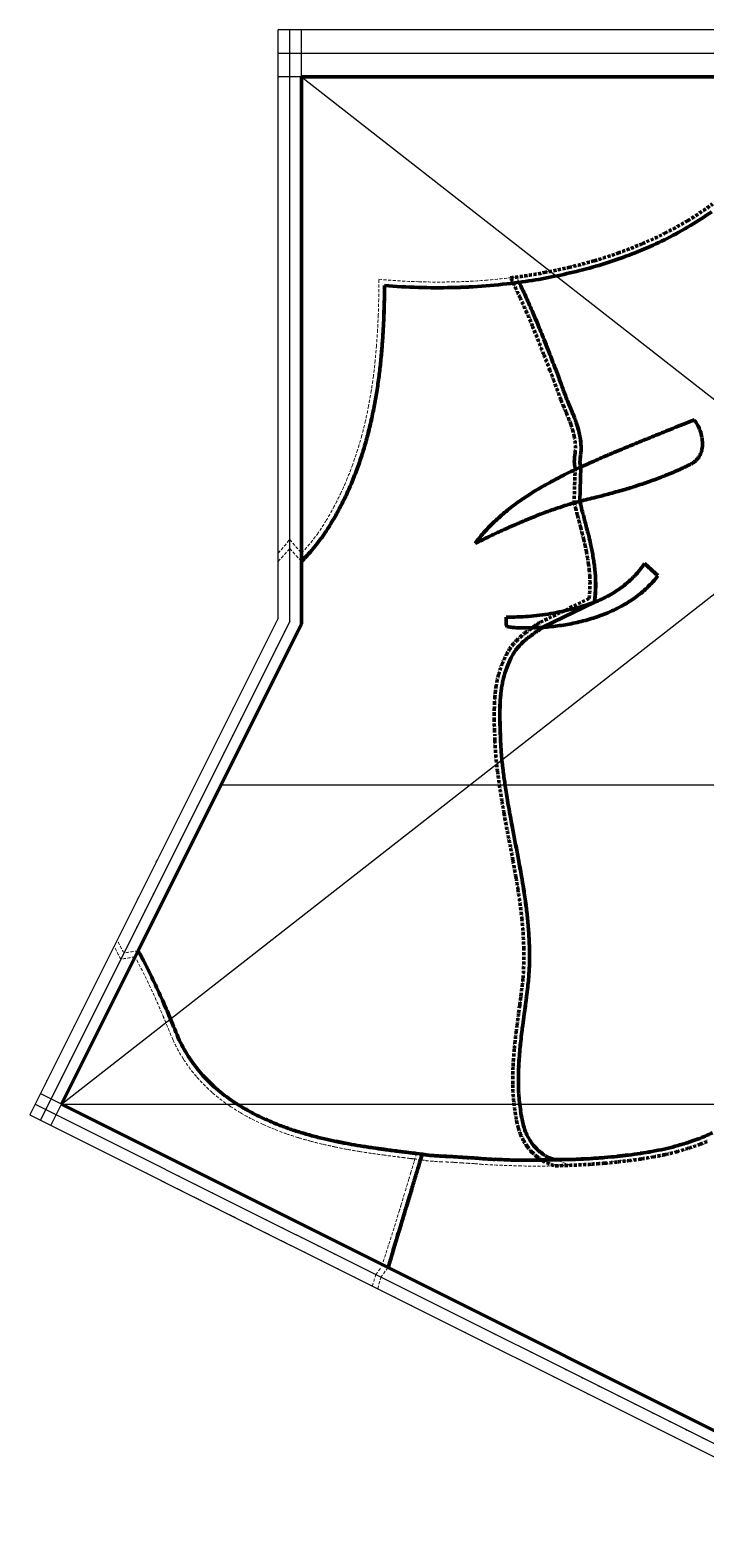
# Model space of a CAD drawing. Header units: millimetres. Extents: x -1311 to 1331, y -6604 to 91.
# Drawn here: x -326 to 366, y -1434 to 91 of the extents above; entities that cross this region are included whole.
import ezdxf

# ---------------------------------------------------------------- set-up
doc = ezdxf.new("R2010")
doc.units = ezdxf.units.MM
doc.linetypes.add('HIDDEN2', pattern=[4.7625, 3.175, -1.5875])
doc.layers.get('0').update_dxf_attribs({"color": 18, "lineweight": 200, "true_color": 0x000000})
for name, color, linetype, lineweight, true_color in [('0-Extra', 18, 'HIDDEN2', 200, 0x000000), ('Black', 18, 'Continuous', 200, 0x000000), ('Black-Extra', 18, 'HIDDEN2', 0, 0x000000), ('DarkGray', 253, 'Continuous', 200, 0xa0a0a4), ('DarkGray-Extra', 253, 'HIDDEN2', 0, 0xa0a0a4), ('LigthGray', 9, 'Continuous', 200, 0xc0c0c0), ('LigthGray-Extra', 9, 'HIDDEN2', 0, 0xc0c0c0), ('Shape', 30, 'Continuous', 25, 0xff7f00)]:
    doc.layers.add(name, color=color, linetype=linetype, lineweight=lineweight, true_color=true_color)

msp = doc.modelspace()

# ---------------------------------------------------------------- linework, layer by layer
for p, q in [((238.4, -356.7), (237.3, -391.7)), ((252.2, -495.2), (199.4, -520.8)), ((180.4, -917), (181.6, -908))]:
    msp.add_line(p, q)
for centre, radius, start, end in [((174.6, 184), 342.1, 300.973, 305.3195), ((158.9, 210), 372.5, 296.8076, 300.973), ((133.6, 266.5), 434.4, 289.437, 293.0257), ((150.5, 226.7), 391.2, 293.0257, 296.8076), ((110.6, 340.8), 512.2, 283.1691, 286.2171), ((125.4, 289.6), 458.9, 286.2171, 289.437), ((93.3, 426.8), 600, 277.8338, 280.4322), ((-479, -483.3), 726.4, 24.5684, 25.7707), ((104, 368.7), 540.8, 280.4322, 283.1691), ((-612.1, -544.2), 872.7, 23.4716, 24.5684), ((-699.9, -582.3), 968.5, 22.587, 23.4716), ((-960.9, -690.9), 1251.1, 21.8087, 22.587), ((-1145.8, -764.9), 1450.2, 21.2429, 21.8087), ((-1840.9, -1035.1), 2196, 20.783, 21.2429), ((-2301.5, -1209.9), 2688.7, 20.535, 20.783), ((-7442.8, -3135.7), 8178.8, 20.39271, 20.53495), ((568.7, -146.8), 372.2, 201.9182, 202.9837), ((-708.2, -688.5), 1014.9, 22.593, 22.9837), ((-73.1, -424.2), 326.9, 21.1381, 22.593), ((96, -358.8), 145.7, 18.9583, 21.1381), ((122.4, -349.7), 117.7, 15.2699, 18.9583), ((158.4, -339.9), 80.4, 10.8061, 15.2699), ((168.5, -338), 70.2, 4.8853, 10.8061), ((180.7, -336.9), 57.9, 358.3663, 4.8853), ((275, -351.8), 37.5, 173.6396, 177.6912), ((256.9, -351.1), 19.5, 177.6912, 183.3204), ((309.9, -355.7), 72.7, 171.8413, 173.6396), ((110.6, -327.1), 128.7, 351.8413, 352.8575), ((189.9, -337.1), 48.7, 352.8575, 356.0583), ((216.3, -338.9), 22.3, 356.0583, 0.7957), ((253.6, -351.3), 16.1, 183.3204, 191.9182), ((250.3, -352), 12.8, 191.9182, 201.5746), ((773.4, -260.1), 552, 193.7897, 194.3374), ((1432.2, -91.8), 1232, 194.3374, 194.7041), ((3909.2, 558.3), 3792.9, 194.7041, 194.8035), ((-1211.2, -794.9), 1503.3, 14.5527, 14.8035), ((-571.7, -628.9), 842.6, 14.0397, 14.5527), ((-207.6, -537.9), 467.3, 13.3509, 14.0397), ((-131.9, -519.9), 389.5, 12.3057, 13.3509), ((-27.7, -497.2), 282.9, 11.0791, 12.3057), ((5.1, -490.7), 249.4, 9.4836, 11.0791), ((54, -482.6), 199.8, 7.7012, 9.4836), ((71.7, -480.2), 182, 5.5448, 7.7012), ((99.1, -477.5), 154.5, 3.204, 5.5448), ((109.4, -477), 144.1, 0.5115, 3.204), ((131.1, -477.1), 122.4, 354.5223, 357.6567), ((125.3, -476.8), 128.2, 357.6567, 0.5115), ((139.4, -477.8), 114.1, 351.2762, 354.5223), ((234, -595.2), 80.7, 130.1724, 134.3169), ((244.7, -607.8), 97.3, 127.4256, 130.1724), ((288.5, -665.1), 169.3, 125.3437, 127.4256), ((324.6, -716), 231.8, 124.7864, 125.3437), ((451.1, -898.1), 453.5, 124.3879, 124.7864), ((744, -1326), 972.1, 124.2286, 124.3879), ((-317.6, 234.3), 915.1, 304.2286, 304.3979), ((207.2, -570.6), 44.2, 145.3729, 152.0926), ((213.6, -575.1), 52.1, 139.1805, 145.3729), ((218.6, -579.4), 58.6, 134.3169, 139.1805), ((250.4, -594.8), 93.8, 157.9244, 164.9468), ((237.8, -589.7), 80.2, 150.3301, 157.9244), ((274.9, -600.5), 119, 167.9089, 170.6665), ((259.4, -597.2), 103.2, 164.9468, 167.9089), ((326.1, -606.6), 170.6, 175.1573, 176.9092), ((310.1, -605.2), 154.5, 173.0132, 175.1573), ((284.7, -602.1), 129, 170.6665, 173.0132), ((489.7, -610.2), 334.3, 179.6714, 180.6946), ((369.8, -608.9), 214.3, 176.9092, 178.4722), ((398.8, -609.7), 243.3, 178.4722, 179.6714), ((555.3, -609.4), 399.9, 180.6946, 181.3723), ((872, -601.9), 716.7, 181.3723, 181.8786), ((1433.6, -583.4), 1278.5, 181.8786, 182.1265), ((-2679.3, -736.2), 2837.2, 2.0148, 2.1265), ((534.1, -618.9), 378.4, 182.6543, 184.8571), ((632.1, -610.6), 476.8, 184.8571, 186.8193), ((700.6, -602.4), 545.7, 186.8193, 188.2935), ((936.9, -567.9), 784.5, 188.2935, 189.523), ((1109.5, -539), 959.5, 189.523, 190.2665), ((2233, -335.5), 2101.3, 190.2665, 190.7689), ((6270.3, 432.4), 6211, 190.76887, 190.91128), ((-2404.1, -1239.8), 2623.1, 10.5741, 10.9113), ((-1252.2, -1024.7), 1451.3, 9.8743, 10.5741), ((-609.2, -912.8), 798.7, 8.9309, 9.8743), ((-477.4, -892.1), 665.2, 7.4955, 8.9309), ((-297.6, -868.5), 483.9, 5.8124, 7.4955), ((-242.1, -862.8), 428.1, 3.638, 5.8124), ((-161.5, -857.7), 347.3, 1.224, 3.638), ((-133.7, -857.1), 319.6, 358.3617, 1.224), ((-93.2, -858.2), 279, 355.2985, 358.3617), ((-390.1, -821.2), 578.1, 353.2636, 354.0465), ((-1091.1, -734.9), 1284.4, 352.4835, 352.657), ((-772.2, -776), 962.8, 352.657, 353.2636), ((-2050.6, -608.3), 2252.2, 352.3525, 352.4835), ((1112.6, -1050.5), 941.7, 172.5428, 172.9518), ((2851.7, -1278.1), 2695.6, 172.3011, 172.5428), ((681.6, -1000.6), 507.8, 173.6975, 174.6136), ((938.5, -1029), 766.3, 172.9518, 173.6975), ((611.5, -994), 437.4, 174.6136, 175.8756), ((477.3, -985.2), 302.9, 177.3132, 179.1052), ((511.4, -986.8), 337.1, 175.8756, 177.3132), ((425.2, -984.4), 250.8, 179.1052, 181.0746), ((405.9, -984.7), 231.5, 181.0746, 183.3917), ((375.9, -986.5), 201.4, 183.3917, 185.8757), ((364.7, -987.7), 190.1, 185.8757, 188.6662), ((347.8, -990.2), 173.1, 188.6662, 191.5912), ((240, -1014.1), 62.7, 189.9823, 195.938), ((237.7, -1014.8), 60.4, 195.938, 202.0091), ((235.7, -1015.6), 58.2, 202.0091, 208.5171), ((231.2, -1018.1), 53, 208.5171, 215.3361), ((228.9, -1019.7), 50.2, 215.3361, 222.8954), ((260.7, -771.1), 290.9, 282.5024, 284.8159), ((266.1, -791.6), 269.6, 284.8159, 287.5118), ((276.2, -823.4), 236.2, 287.5118, 290.3921), ((314.3, -925.4), 127.4, 290.297, 293.8318), ((308.6, -912.4), 141.6, 293.8318, 297.1843), ((225.4, -1023), 45.4, 222.8954, 230.8416), ((224.2, -1024.3), 43.6, 230.8416, 239.3973), ((223.5, -1025.6), 42.2, 239.3973, 251.5022), ((223.1, -771.1), 294.8, 267.4718, 273.4043), ((203, -432.1), 634.4, 273.4043, 274.1392), ((121.7, 691), 1760.4, 274.1392, 274.3619), ((319.9, -1907.1), 845.2, 93.8981, 94.3619), ((196.4, -298.8), 767.9, 274.9316, 275.925), ((219.1, -517.3), 548.2, 275.925, 277.1007), ((227.3, -583.8), 481.2, 277.1007, 278.6472), ((242.2, -681.7), 382.1, 278.6472, 280.3827), ((248.7, -716.8), 346.5, 280.3827, 282.5024)]:
    msp.add_arc(centre, radius, start, end)
at = {"layer": '0-Extra'}
for p, q in [((232.6, -357.6), (231.5, -392.3)), ((246.9, -491.3), (196.5, -515.8)), ((175.8, -907.7), (174.6, -916.2))]:
    msp.add_line(p, q, dxfattribs=at)
for centre, radius, start, end in [((174.6, 184), 336.3, 300.973, 306.234), ((158.9, 210), 366.7, 296.8076, 300.973), ((150.5, 226.7), 385.4, 293.0257, 296.8076), ((133.6, 266.5), 428.6, 289.437, 293.0257), ((104, 368.7), 535, 280.4322, 283.1691), ((110.6, 340.8), 506.4, 283.1691, 286.2171), ((125.4, 289.6), 453.1, 286.2171, 289.437), ((93.3, 426.8), 594.2, 277.0588, 280.4322), ((-479, -483.3), 720.6, 24.5684, 26.4103), ((-612.1, -544.2), 866.9, 23.4716, 24.5684), ((-699.9, -582.3), 962.7, 22.587, 23.4716), ((-960.9, -690.9), 1245.3, 21.8087, 22.587), ((-1145.8, -764.9), 1444.4, 21.2429, 21.8087), ((-1840.9, -1035.1), 2190.2, 20.783, 21.2429), ((-2301.5, -1209.9), 2682.9, 20.535, 20.783), ((-7442.8, -3135.7), 8173, 20.39244, 20.53495), ((572.4, -145.4), 382, 201.8986, 202.9703), ((-708.2, -688.5), 1009.1, 22.593, 22.9837), ((-73.1, -424.2), 321.1, 21.1381, 22.593), ((96, -358.8), 139.9, 18.9583, 21.1381), ((122.4, -349.7), 111.9, 15.2699, 18.9583), ((158.4, -339.9), 74.6, 10.8061, 15.2699), ((168.5, -338), 64.4, 4.8853, 10.8061), ((180.7, -336.9), 52.1, 354.1349, 4.8853), ((275, -351.8), 43.3, 173.6396, 177.6912), ((256.9, -351.1), 25.2, 177.6912, 183.3204), ((309.9, -355.7), 78.5, 171.8413, 173.6396), ((110.6, -327.1), 122.9, 351.8413, 352.9299), ((253.6, -351.3), 21.9, 183.3204, 191.9182), ((250.3, -352), 18.6, 191.9182, 197.5296), ((773.4, -260.1), 557.8, 193.7076, 194.3374), ((1432.2, -91.8), 1237.8, 194.3374, 194.7041), ((3909.2, 558.3), 3798.7, 194.7041, 194.8035), ((-1211.2, -794.9), 1497.5, 14.5527, 14.8035), ((-571.7, -628.9), 836.8, 14.0397, 14.5527), ((-207.6, -537.9), 461.5, 13.3509, 14.0397), ((-131.9, -519.9), 383.7, 12.3057, 13.3509), ((-27.7, -497.2), 277.1, 11.0791, 12.3057), ((5.1, -490.7), 243.6, 9.4836, 11.0791), ((54, -482.6), 194, 7.7012, 9.4836), ((71.7, -480.2), 176.2, 5.5448, 7.7012), ((99.1, -477.5), 148.7, 3.204, 5.5448), ((109.4, -477), 138.4, 0.5115, 3.204), ((131.1, -477.1), 116.6, 352.9872, 357.6567), ((125.3, -476.8), 122.4, 357.6567, 0.5115), ((744, -1326), 977.9, 124.2286, 124.3879), ((-317.6, 234.3), 909.3, 304.2286, 304.4248), ((218.6, -579.4), 64.4, 134.3169, 139.1805), ((234, -595.2), 86.5, 130.1724, 134.3169), ((244.7, -607.8), 103.1, 127.4256, 130.1724), ((288.5, -665.1), 175.1, 125.3437, 127.4256), ((324.6, -716), 237.6, 124.7864, 125.3437), ((451.1, -898.1), 459.3, 124.3879, 124.7864), ((237.8, -589.7), 86, 150.3887, 157.9244), ((207.2, -570.6), 50, 145.3729, 151.989), ((213.6, -575.1), 57.9, 139.1805, 145.3729), ((250.4, -594.8), 99.6, 157.9244, 164.9468), ((274.9, -600.5), 124.8, 167.9089, 170.6665), ((259.4, -597.2), 109, 164.9468, 167.9089), ((326.1, -606.6), 176.4, 175.1573, 176.9092), ((310.1, -605.2), 160.3, 173.0132, 175.1573), ((284.7, -602.1), 134.8, 170.6665, 173.0132), ((489.7, -610.2), 340.1, 179.6714, 180.6946), ((369.8, -608.9), 220.1, 176.9092, 178.4722), ((398.8, -609.7), 249.1, 178.4722, 179.6714), ((555.3, -609.4), 405.7, 180.6946, 181.3723), ((872, -601.9), 722.5, 181.3723, 181.8786), ((1433.6, -583.4), 1284.3, 181.8786, 182.1265), ((-2679.3, -736.2), 2831.4, 2.0141, 2.1265), ((534.1, -618.9), 384.2, 182.6495, 184.8571), ((632.1, -610.6), 482.6, 184.8571, 186.8193), ((700.6, -602.4), 551.5, 186.8193, 188.2935), ((936.9, -567.9), 790.3, 188.2935, 189.523), ((1109.5, -539), 965.3, 189.523, 190.2665), ((2233, -335.5), 2107.1, 190.2665, 190.7689), ((6270.3, 432.4), 6216.8, 190.76887, 190.91128), ((-2404.1, -1239.8), 2617.4, 10.5741, 10.9113), ((-1252.2, -1024.7), 1445.5, 9.8743, 10.5741), ((-609.2, -912.8), 792.9, 8.9309, 9.8743), ((-477.4, -892.1), 659.4, 7.4955, 8.9309), ((-297.6, -868.5), 478.1, 5.8124, 7.4955), ((-242.1, -862.8), 422.3, 3.638, 5.8124), ((-161.5, -857.7), 341.5, 1.224, 3.638), ((-133.7, -857.1), 313.8, 358.3617, 1.224), ((-93.2, -858.2), 273.2, 355.3117, 358.3617), ((-390.1, -821.2), 572.3, 353.2636, 354.0401), ((-1091.1, -734.9), 1278.6, 352.4835, 352.657), ((-772.2, -776), 957, 352.657, 353.2636), ((-2050.6, -608.3), 2246.4, 352.3406, 352.4835), ((1112.6, -1050.5), 947.5, 172.5428, 172.9518), ((2851.7, -1278.1), 2701.4, 172.3011, 172.5428), ((681.6, -1000.6), 513.6, 173.6975, 174.6136), ((938.5, -1029), 772.1, 172.9518, 173.6975), ((611.5, -994), 443.2, 174.6136, 175.8756), ((477.3, -985.2), 308.7, 177.3132, 179.1052), ((511.4, -986.8), 342.9, 175.8756, 177.3132), ((425.2, -984.4), 256.6, 179.1052, 181.0746), ((405.9, -984.7), 237.3, 181.0746, 183.3917), ((375.9, -986.5), 207.2, 183.3917, 185.8757), ((364.7, -987.7), 195.9, 185.8757, 188.6662), ((347.8, -990.2), 178.8, 188.6662, 191.5655), ((240, -1014.1), 68.5, 190.0513, 195.938), ((237.7, -1014.8), 66.1, 195.938, 202.0091), ((235.7, -1015.6), 64, 202.0091, 208.5171), ((231.2, -1018.1), 58.8, 208.5171, 215.3361), ((228.9, -1019.7), 56, 215.3361, 222.8954), ((276.2, -823.4), 242, 287.5118, 290.3909), ((314.3, -925.4), 133.1, 290.2991, 293.8318), ((225.4, -1023), 51.2, 222.8954, 230.8416), ((224.2, -1024.3), 49.4, 230.8416, 239.3973), ((223.5, -1025.6), 48, 239.3973, 256.3296), ((219.1, -517.3), 553.9, 275.925, 277.1007), ((227.3, -583.8), 487, 277.1007, 278.6472), ((242.2, -681.7), 387.9, 278.6472, 280.3827), ((248.7, -716.8), 352.3, 280.3827, 281.9339), ((248.7, -716.8), 352.3, 281.9339, 282.5024), ((260.7, -771.1), 296.7, 282.5024, 284.8159), ((266.1, -791.6), 275.4, 284.8159, 287.5118), ((203, -432.1), 640.2, 270.824, 274.1392), ((121.7, 691), 1766.2, 274.1392, 274.3619), ((319.9, -1907.1), 839.4, 93.8946, 94.3619), ((196.4, -298.8), 773.7, 274.9278, 275.925)]:
    msp.add_arc(centre, radius, start, end, dxfattribs=at)
at = {"layer": 'Black'}
for p, q in [((-47.7, -453.4), (-47.7, 42.8)), ((-47.7, 42.8), (457.5, 42.8)), ((-293.6, -1009.2), (-215, -852)), ((40.9, -1176.5), (-293.6, -1009.2)), ((76.1, -1060.4), (69.8, -1059.7)), ((40.9, -1176.5), (59.6, -1114.5))]:
    msp.add_line(p, q, dxfattribs=at)
for centre, radius, start, end in [((174.6, 184), 342.1, 300.9724, 305.3195), ((158.9, 210), 372.5, 296.8064, 300.9724), ((133.6, 266.5), 434.4, 289.4349, 293.024), ((150.5, 226.7), 391.2, 293.024, 296.8064), ((110.6, 340.8), 512.2, 283.1676, 286.2153), ((125.4, 289.7), 459, 286.2153, 289.4349), ((94.2, 434.5), 607.4, 274.4375, 277.6593), ((93.3, 426.8), 600, 277.8338, 280.4315), ((104, 368.7), 540.8, 280.4315, 283.1676), ((-987.6, -165.7), 1024.9, 358.7926, 359.7134), ((92.5, 499.5), 672.5, 265.29, 268.26), ((91.7, 475), 648, 268.26, 271.2856), ((92, 461.6), 634.6, 271.2856, 274.4375), ((-829.5, -169), 866.7, 357.7912, 358.7926), ((-766.7, -171.4), 803.9, 356.6245, 357.7912), ((-661, -177.6), 698, 355.3725, 356.6245), ((-616.8, -181.2), 653.6, 353.9431, 355.3725), ((-540.3, -189.3), 576.8, 352.4214, 353.9431), ((-507.4, -193.7), 543.6, 350.7075, 352.4214), ((-449.9, -203.1), 485.3, 348.8936, 350.7075), ((-425, -208), 459.9, 346.8733, 348.8936), ((-381.6, -218.1), 415.3, 344.7472, 346.8733), ((2106.5, -4766.7), 4790.1, 111.8274, 112.0394), ((2145.9, -4865.1), 4896.1, 111.7373, 111.8274), ((17620.9, -43678.5), 46680.8, 111.70811, 111.7373), ((319.6, -333.7), 43.3, 27.5059, 35.8429), ((316.4, -335.4), 46.9, 19.5023, 27.5059), ((318.8, -334.5), 44.4, 10.7362, 19.5023), ((-362.8, -223.3), 395.9, 342.4076, 344.7472), ((1225.8, -2596.8), 2448.3, 112.3123, 112.7071), ((1393.5, -3005.4), 2889.9, 112.0394, 112.3123), ((327.7, -332.9), 35.3, 0.9013, 10.7362), ((331.7, -332.8), 31.3, 354.7715, 0.9013), ((-330.8, -233.4), 362.3, 339.9618, 342.4076), ((791.8, -1577.7), 1340.6, 113.7408, 114.3797), ((911.8, -1850.6), 1638.8, 113.1629, 113.7408), ((989.7, -2032.5), 1836.6, 112.7071, 113.1629), ((341.5, -334.5), 21.4, 305.9179, 314.2156), ((342, -335), 20.6, 314.2156, 323.1276), ((342, -335), 20.7, 323.1276, 332.0305), ((341.3, -334.6), 21.5, 332.0305, 340.3242), ((338.6, -333.7), 24.4, 340.3242, 348.1068), ((336.5, -333.2), 26.5, 348.1068, 354.7715), ((-317.3, -238.3), 347.9, 337.3108, 339.9618), ((402.9, -731.9), 409.6, 116.2038, 118.3886), ((466.2, -860.6), 553.1, 114.3234, 116.2038), ((178.7, 1), 394.5, 289.5136, 291.5814), ((191.3, -31), 360.1, 291.5814, 294.0718), ((212.8, -79.2), 307.3, 294.0718, 296.7675), ((339.6, -331.9), 24.6, 298.1739, 305.9179), ((-295.1, -247.6), 323.9, 334.563, 337.3108), ((341.4, -625.8), 286.9, 121.2208, 124.3987), ((379.9, -689.4), 361.2, 118.3886, 121.2208), ((69.4, 350.8), 761.1, 285.0051, 286.2277), ((127, 153.1), 555.2, 286.2277, 287.659), ((146.6, 91.4), 490.4, 287.659, 289.5136), ((-286.3, -251.8), 314.1, 331.6418, 334.563), ((325.6, -602.7), 259, 124.3987, 128.3055), ((352.2, -807.2), 431.1, 107.3153, 109.3086), ((334.9, -751.7), 373, 105.1725, 107.3153), ((-146, 1193.7), 1631.1, 283.5897, 284.195), ((30.7, 495.5), 910.9, 284.195, 285.0051), ((-272.8, -259.1), 298.8, 328.6467, 331.6418), ((287.8, -556.9), 199.6, 132.5867, 137.5806), ((298.7, -568.8), 215.7, 128.3055, 132.5867), ((424.2, -993), 630.4, 112.5319, 113.761), ((399.6, -933.6), 566.1, 110.9971, 112.5319), ((364.3, -841.8), 467.8, 109.3086, 110.9971), ((-170.8, -325.6), 177.1, 324.2499, 329.8441), ((271.1, -541.6), 176.9, 137.5806, 142.8854), ((556.9, -1288.3), 954.2, 114.8384, 115.6152), ((500.8, -1166.9), 820.4, 113.761, 114.8384), ((-189.1, -312.4), 199.6, 318.9815, 324.2499), ((776.7, -1746.6), 1462.4, 115.6152, 116.2426), ((-201.4, -301.7), 215.9, 315.3865, 318.9815), ((226.4, -404.1), 92.7, 316.4596, 326.334), ((218.7, -557.1), 132.4, 48.5407, 50.1548), ((217.6, -395.8), 104.8, 307.1723, 316.4596), ((111.1, -679), 295, 47.4596, 48.5407), ((-324.7, -1153.9), 939.5, 47.1761, 47.4596), ((231.7, -401.7), 108.3, 317.922, 322.2921), ((549.7, -210.4), 346.8, 227.1761, 227.944), ((208.7, -381.6), 121.6, 290.9653, 298.8982), ((213.4, -390.2), 111.8, 298.8982, 307.1723), ((222.6, -391.7), 121.8, 305.5325, 309.5094), ((227.4, -397.5), 114.3, 309.5094, 313.6157), ((229.3, -399.5), 111.5, 313.6157, 317.922), ((163.5, -246), 264.4, 279.6295, 284.5761), ((161.3, -237.7), 273.1, 284.5761, 289.4435), ((206, -363), 155, 292.0433, 298.477), ((218.5, -385.9), 128.9, 298.477, 305.5325), ((179.5, -516.1), 17.7, 177.5713, 182.4034), ((103, -509.5), 59, 355.5311, 356.7602), ((197.3, -516.8), 35.5, 175.5311, 177.5713), ((170.2, -516.5), 8.47, 182.4034, 189.401), ((165.6, -266.2), 244.1, 269.1253, 274.4509), ((153, -511.4), 8.93, 0.8228, 7.1619), ((140.2, -511.6), 21.7, 356.7602, 0.8228), ((168.4, -516.8), 6.62, 189.401, 201.1392), ((164.5, -252.2), 258.2, 274.4509, 279.6295), ((185.6, -294.7), 226.5, 277.8663, 281.9244), ((189.6, -313.5), 207.2, 281.9244, 286.7435), ((199.9, -347.8), 171.4, 286.7435, 292.0433), ((166.8, -517.4), 4.96, 201.1392, 214.7131), ((176.2, -435.5), 85.7, 260.9746, 263.8819), ((178.4, -415.4), 106, 263.8819, 266.4974), ((179.2, -401.5), 120, 266.4974, 268.5164), ((180.4, -356.2), 165.2, 268.5164, 270.2369), ((180.3, -323), 198.4, 270.2369, 271.3674), ((176.4, -161.6), 359.8, 271.3674, 272.2069), ((165.3, 127.4), 649.1, 272.2069, 272.6123), ((262.5, -2003.5), 1484, 92.435, 92.6123), ((180.8, -259.7), 261.8, 274.0919, 277.8663), ((-735.9, -1136.6), 593.5, 25.7201, 28.6528), ((-923.8, -1227.1), 802.1, 24.0281, 25.7201), ((-1060.5, -1288.1), 951.8, 22.8736, 24.0281), ((-1659.7, -1540.9), 1602.2, 21.9838, 22.8736), ((-40.7, -880.6), 146.4, 204.4087, 212.8281), ((-32.3, -875.2), 156.4, 212.8281, 220.973), ((-29.2, -872.4), 160.6, 220.973, 228.7366), ((-26.9, -869.9), 164, 228.7366, 236.4193), ((5.1, -821.5), 222, 236.4495, 239.6701), ((12.7, -808.5), 237.1, 239.6701, 242.7868), ((17.3, -799.5), 247.2, 242.7868, 245.6532), ((28.2, -775.5), 273.5, 245.6532, 248.378), ((34.2, -760.2), 290, 248.378, 250.8013), ((47.8, -721.2), 331.3, 250.8013, 253.0683), ((55.2, -696.9), 356.7, 253.0683, 255.0217), ((71.8, -634.7), 421.1, 255.0217, 256.8196), ((81, -595.6), 461.2, 256.8196, 258.3135), ((102.7, -490.7), 568.3, 258.3135, 259.6594), ((115.3, -421.8), 638.4, 259.6594, 260.7168), ((149.4, -213.3), 849.7, 260.7168, 261.6333), ((171.2, -64.5), 1000, 261.6333, 262.2725), ((255.2, 554.1), 1624.4, 262.2725, 262.774), ((319.8, 1063.7), 2138, 262.774, 262.9211), ((508.8, 2585.5), 3671.5, 262.9211, 263.0334), ((673.9, 3937.2), 5033.3, 263.0334, 263.0632), ((1302.6, 9104.1), 10238.2, 263.06323, 263.08412), ((1443.4, -1493.5), 1434.3, 162.4266, 162.802), ((2644.9, -1862.8), 2691.2, 163.1034, 163.2566), ((2200.7, -1727.9), 2227.1, 162.802, 163.1034), ((9702.6, -3986.1), 10061.4, 163.25656, 163.3358), ((-11331.6, 2310.2), 11894.9, 343.26714, 343.3358)]:
    msp.add_arc(centre, radius, start, end, dxfattribs=at)
at = {"layer": 'Black-Extra'}
for p, q in [((-71.8, 91.1), (457.5, 91.1)), ((-71.8, -453.4), (-71.8, 91.1)), ((-59.7, 67), (454.7, 67)), ((-59.7, 42.8), (-59.7, 67)), ((-59.7, -440), (-59.7, 42.8)), ((-315.2, -998.4), (-236.6, -841.2)), ((-304.4, -1003.8), (-229.7, -854.3)), ((-320.6, -1009.2), (-315.2, -998.4)), ((-309.8, -1014.6), (-304.4, -1003.8)), ((-326.1, -1020), (-320.6, -1009.2)), ((-315.2, -1025.4), (-326.1, -1020)), ((-299, -1020), (-309.8, -1014.6)), ((33.6, -1186.4), (-299, -1020)), ((-304.4, -1030.8), (-315.2, -1025.4)), ((30.3, -1198.2), (-304.4, -1030.8)), ((30.3, -1198.2), (33.7, -1186.1)), ((40.9, -1176.5), (33.6, -1186.4))]:
    msp.add_line(p, q, dxfattribs=at)
for centre, radius, start, end in [((-225.5, -301.7), 215.9, 315.3865, 320.1597), ((106.1, -301.7), 215.9, 219.8403, 224.6135), ((-757.5, -1125.8), 593.5, 27.2196, 28.6528), ((-130.2, -1439.5), 593.5, 98.217, 99.6502)]:
    msp.add_arc(centre, radius, start, end, dxfattribs=at)
at = {"layer": 'DarkGray'}
msp.add_line((40.9, -1176.5), (502.3, -1407.2), dxfattribs=at)
for centre, radius, start, end in [((260.7, -771.1), 290.9, 282.5026, 284.8161), ((266.1, -791.6), 269.6, 284.8161, 287.512), ((276.2, -823.4), 236.2, 287.512, 290.3921), ((314.3, -925.4), 127.4, 290.297, 293.832), ((1443.4, -1493.5), 1434.3, 162.43, 162.802), ((98.7, -919), 143.3, 260.8827, 266.031), ((107.5, -792.4), 270.2, 266.031, 267.1411), ((120.4, -534.6), 528.3, 267.1411, 267.6318), ((66.3, -1843.5), 781.6, 87.3001, 87.6318), ((87.9, -1383.9), 321.6, 86.3498, 87.3001), ((98.5, -1218.7), 156, 84.9855, 86.3498), ((57.4, -2027.8), 966.1, 86.4566, 86.7518), ((-1.1, -2971.3), 1911.3, 86.2468, 86.4566), ((-148.3, -5215.5), 4160.5, 86.1643, 86.2468), ((395.7, 2898.6), 3971.9, 266.1643, 266.2507), ((228.2, 342.1), 1410, 266.2507, 266.8453), ((182.1, -494), 572.5, 266.8453, 267.7783), ((178, -600.9), 465.6, 267.7783, 269.3938), ((184.5, 95.4), 1161.9, 269.4342, 273.4177), ((319.9, -1907.1), 845.2, 93.8981, 94.4824), ((196.4, -298.8), 767.9, 274.9316, 275.925), ((219.1, -517.3), 548.1, 275.925, 277.1007), ((227.3, -583.8), 481.2, 277.1007, 278.6473), ((242.2, -681.8), 382.1, 278.6473, 280.3828), ((248.7, -716.8), 346.5, 280.3828, 282.5026), ((2644.8, -1862.8), 2691.2, 163.1033, 163.2566), ((2200.7, -1727.9), 2227, 162.802, 163.1033), ((9702.5, -3986), 10061.3, 163.25656, 163.3358), ((-11331.8, 2310.2), 11895.1, 343.26715, 343.3358), ((-2159.4, -448.5), 2316.8, 342.8339, 343.1245), ((-2580.5, -320.8), 2756.8, 343.1245, 343.2671), ((5482, -2772.4), 5670.3, 163.2815, 163.4622), ((-1351.7, -698), 1471.5, 342.4693, 342.8339), ((-5114.1, 373.9), 5383.1, 343.2608, 343.4622), ((-2398.9, -442.1), 2547.9, 343.2485, 343.2719)]:
    msp.add_arc(centre, radius, start, end, dxfattribs=at)
at = {"layer": 'DarkGray-Extra'}
for p, q in [((28.3, -1183.7), (33.6, -1186.3)), ((33.6, -1186.3), (502.3, -1420.7)), ((30.1, -1198.1), (24.8, -1195.5)), ((30.1, -1198.1), (502.3, -1434.2))]:
    msp.add_line(p, q, dxfattribs=at)
for centre, radius, start, end in [((2200.7, -1727.9), 2232.8, 162.802, 163.1033), ((1443.4, -1493.5), 1440.1, 162.4595, 162.802), ((98.7, -919), 143.3, 258.5452, 260.8827), ((2644.9, -1862.8), 2697, 163.1034, 163.2566), ((9702.6, -3986.1), 10067.2, 163.25656, 163.3358), ((-2580.4, -320.8), 2751, 343.1245, 343.2671), ((-11331.6, 2310.2), 11889.1, 343.26714, 343.3358), ((-2159.4, -448.5), 2311, 341.6726, 343.1245), ((-5124.9, 352.3), 5377.3, 343.2715, 343.4022), ((-4292.4, 2017.3), 5377.3, 323.4676, 323.5663)]:
    msp.add_arc(centre, radius, start, end, dxfattribs=at)
at = {"layer": 'LigthGray'}
for p, q in [((238.4, -356.7), (237.3, -391.7)), ((-47.7, -453.4), (-47.7, -517.3)), ((199.4, -520.8), (252.2, -495.2)), ((-47.7, -517.3), (-215, -852)), ((69.8, -1059.7), (76.1, -1060.4))]:
    msp.add_line(p, q, dxfattribs=at)
for centre, radius, start, end in [((94.2, 434.5), 607.4, 274.4369, 277.6593), ((-479, -483.3), 726.4, 24.5686, 25.7707), ((-987.6, -165.7), 1024.9, 358.7922, 359.7134), ((92.5, 499.5), 672.5, 265.29, 268.2594), ((91.7, 475), 648, 268.2594, 271.2845), ((92, 461.6), 634.7, 271.2845, 274.4369), ((-612.1, -544.2), 872.7, 23.4718, 24.5686), ((-829.4, -169), 866.7, 357.7905, 358.7922), ((-699.9, -582.3), 968.4, 22.5872, 23.4718), ((-766.6, -171.4), 803.8, 356.6234, 357.7905), ((-960.9, -690.9), 1251.1, 21.8088, 22.5872), ((-661, -177.7), 698, 355.3709, 356.6234), ((-1145.7, -764.8), 1450.2, 21.2429, 21.8088), ((-616.7, -181.2), 653.6, 353.9411, 355.3709), ((-1840.8, -1035), 2195.9, 20.7831, 21.2429), ((-540.2, -189.4), 576.7, 352.419, 353.9411), ((-2301.3, -1209.8), 2688.5, 20.535, 20.7831), ((-507.3, -193.7), 543.5, 350.7047, 352.419), ((-7442.3, -3135.5), 8178.3, 20.39271, 20.53497), ((-449.9, -203.1), 485.3, 348.8904, 350.7047), ((568.7, -146.8), 372.2, 201.9182, 202.9837), ((-424.9, -208), 459.8, 346.8701, 348.8904), ((-708.6, -688.6), 1015.3, 22.5931, 22.9837), ((-73.1, -424.2), 327, 21.1386, 22.5931), ((-381.5, -218.2), 415.3, 344.744, 346.8701), ((96, -358.8), 145.7, 18.9594, 21.1386), ((122.4, -349.7), 117.8, 15.2717, 18.9594), ((158.4, -339.9), 80.4, 10.8086, 15.2717), ((-362.8, -223.3), 395.9, 342.4049, 344.744), ((168.4, -338), 70.2, 4.8868, 10.8086), ((180.7, -336.9), 57.9, 358.3663, 4.8868), ((-330.8, -233.4), 362.3, 339.9596, 342.4049), ((275, -351.8), 37.5, 173.6417, 177.6948), ((256.9, -351.1), 19.4, 177.6948, 183.3254), ((309.9, -355.7), 72.6, 171.8414, 173.6417), ((110.4, -327.1), 128.8, 351.8414, 352.8566), ((189.9, -337.1), 48.8, 352.8566, 356.0575), ((216.3, -338.9), 22.3, 356.0575, 0.7957), ((-317.3, -238.3), 347.9, 337.3091, 339.9596), ((253.5, -351.3), 16.1, 183.3254, 191.9211), ((250.3, -352), 12.8, 191.9211, 201.5746), ((-295.1, -247.6), 323.9, 334.5618, 337.3091), ((-286.3, -251.8), 314.1, 331.6412, 334.5618), ((773.4, -260.1), 552, 193.7897, 194.3374), ((-272.8, -259.1), 298.8, 328.6467, 331.6412), ((1432.2, -91.8), 1232, 194.3374, 194.7041), ((3909.7, 558.4), 3793.4, 194.7041, 194.8035), ((-1211, -794.9), 1503.1, 14.5526, 14.8035), ((-170.8, -325.6), 177.1, 324.2501, 329.8441), ((-571.6, -628.9), 842.5, 14.0396, 14.5526), ((-207.6, -537.9), 467.3, 13.3508, 14.0396), ((-189.1, -312.4), 199.6, 318.9818, 324.2501), ((-131.9, -519.9), 389.5, 12.3054, 13.3508), ((-27.7, -497.2), 282.9, 11.0787, 12.3054), ((-201.4, -301.7), 215.9, 315.3865, 318.9818), ((5.1, -490.7), 249.4, 9.483, 11.0787), ((54, -482.6), 199.8, 7.7003, 9.483), ((71.7, -480.2), 182, 5.5436, 7.7003), ((99.1, -477.5), 154.5, 3.2026, 5.5436), ((114.8, -476.7), 138.8, 357.5162, 3.2026), ((138.3, -477.7), 115.3, 351.2762, 357.5162), ((234, -595.2), 80.7, 130.1714, 134.3157), ((244.7, -607.8), 97.3, 127.425, 130.1714), ((288.5, -665.1), 169.3, 125.3435, 127.425), ((324.6, -716), 231.8, 124.7863, 125.3435), ((451.1, -898.1), 453.5, 124.3879, 124.7863), ((744.1, -1326.2), 972.2, 124.0692, 124.3879), ((-317.5, 234.3), 915.1, 304.2286, 304.3979), ((207.2, -570.6), 44.2, 145.372, 152.0926), ((213.6, -575.1), 52.1, 139.1789, 145.372), ((218.6, -579.4), 58.6, 134.3157, 139.1789), ((250.4, -594.8), 93.8, 157.9232, 164.9445), ((237.8, -589.7), 80.2, 150.3301, 157.9232), ((274.9, -600.5), 119, 167.9068, 170.6646), ((259.4, -597.2), 103.2, 164.9445, 167.9068), ((326.1, -606.6), 170.6, 175.1559, 176.9081), ((310, -605.2), 154.5, 173.0115, 175.1559), ((284.7, -602.1), 129, 170.6646, 173.0115), ((489.7, -610.2), 334.2, 179.6709, 180.6943), ((369.7, -608.9), 214.3, 176.9081, 178.4714), ((398.8, -609.7), 243.3, 178.4714, 179.6709), ((555.3, -609.4), 399.8, 180.6943, 181.3722), ((872, -601.9), 716.6, 181.3722, 181.8785), ((1433.4, -583.4), 1278.4, 181.8785, 182.1265), ((-2679.4, -736.2), 2837.3, 2.0148, 2.1265), ((534.1, -618.9), 378.4, 182.6543, 184.8574), ((632.1, -610.6), 476.8, 184.8574, 186.8199), ((700.6, -602.4), 545.7, 186.8199, 188.2941), ((937, -567.9), 784.7, 188.2941, 189.5236), ((1109.7, -538.9), 959.7, 189.5236, 190.2669), ((2234.1, -335.3), 2102.4, 190.2669, 190.7691), ((6281.2, 434.5), 6222.1, 190.76905, 190.91121), ((-2402.1, -1239.4), 2621.1, 10.5737, 10.9112), ((-1251.6, -1024.6), 1450.7, 9.8737, 10.5737), ((-609.1, -912.8), 798.5, 8.9301, 9.8737), ((-477.2, -892.1), 665.1, 7.4945, 8.9301), ((-297.5, -868.4), 483.8, 5.8114, 7.4945), ((-242, -862.8), 428, 3.637, 5.8114), ((-161.5, -857.7), 347.3, 1.2231, 3.637), ((-735.8, -1136.6), 593.5, 25.721, 28.6529), ((-133.7, -857.1), 319.5, 358.3612, 1.2231), ((-93.2, -858.2), 279, 355.2985, 358.3612), ((-923.7, -1227.1), 802, 24.0287, 25.721), ((-390.1, -821.2), 578.1, 353.2637, 354.0465), ((-1090.9, -735), 1284.2, 352.4835, 352.657), ((-772.1, -776), 962.8, 352.657, 353.2637), ((-1060.4, -1288), 951.7, 22.8739, 24.0287), ((-99803.3, 12599.3), 100893.2, 352.301108, 352.305782), ((-819, -773.7), 1009.5, 352.3058, 352.3525), ((-2050.1, -608.4), 2251.7, 352.3525, 352.4835), ((-1659.7, -1540.9), 1602.1, 21.9838, 22.8739), ((1112.8, -1050.5), 941.9, 172.5427, 172.9516), ((2852.7, -1278.3), 2696.6, 172.3011, 172.5427), ((-40.7, -880.6), 146.4, 204.4087, 212.8281), ((681.6, -1000.6), 507.9, 173.6972, 174.6132), ((938.6, -1029), 766.4, 172.9516, 173.6972), ((-32.3, -875.2), 156.4, 212.8281, 220.973), ((611.5, -994), 437.4, 174.6132, 175.8753), ((477.3, -985.2), 302.9, 177.3129, 179.1051), ((511.5, -986.8), 337.1, 175.8753, 177.3129), ((-29.2, -872.4), 160.6, 220.973, 228.7366), ((425.2, -984.4), 250.8, 179.1051, 181.0746), ((405.9, -984.7), 231.5, 181.0746, 183.3917), ((-26.9, -869.9), 164, 228.7366, 236.4193), ((5.1, -821.5), 222, 236.4495, 239.6701), ((375.9, -986.5), 201.4, 183.3917, 185.8757), ((12.7, -808.5), 237.1, 239.6701, 242.7869), ((17.3, -799.5), 247.2, 242.7869, 245.6533), ((364.7, -987.7), 190.1, 185.8757, 188.6662), ((347.8, -990.2), 173.1, 188.6662, 191.5912), ((28.2, -775.5), 273.5, 245.6533, 248.3782), ((34.2, -760.2), 290, 248.3782, 250.8011), ((47.8, -721.2), 331.3, 250.8011, 253.068), ((240, -1014.1), 62.7, 189.9823, 195.9408), ((237.7, -1014.8), 60.3, 195.9408, 202.0147), ((55.2, -696.9), 356.7, 253.068, 255.0212), ((71.8, -634.7), 421.1, 255.0212, 256.8191), ((81, -595.6), 461.2, 256.8191, 258.313), ((102.7, -490.8), 568.3, 258.313, 259.6589), ((115.3, -421.8), 638.4, 259.6589, 260.7163), ((149.3, -213.4), 849.6, 260.7163, 261.633), ((235.7, -1015.6), 58.2, 202.0147, 208.5236), ((231.2, -1018.1), 53, 208.5236, 215.3435), ((228.9, -1019.7), 50.2, 215.3435, 222.902), ((171.2, -64.7), 999.9, 261.633, 262.2723), ((255.2, 553.9), 1624.1, 262.2723, 262.7739), ((319.7, 1063.3), 2137.6, 262.7739, 262.9211), ((508.7, 2584.8), 3670.8, 262.9211, 263.0334), ((673.8, 3936.1), 5032.2, 263.0334, 263.0632), ((1302.2, 9101.1), 10235.2, 263.06321, 263.08412), ((92, -975.2), 86.8, 259.4047, 262.1569), ((96.4, -943.2), 119.1, 262.1569, 264.5062), ((98.7, -919), 143.3, 264.5062, 266.0308), ((107.5, -792.4), 270.2, 266.0308, 267.141), ((120.4, -534.7), 528.3, 267.141, 267.6318), ((66.3, -1843.6), 781.8, 87.3002, 87.6318), ((87.9, -1383.9), 321.6, 86.3499, 87.3002), ((98.5, -1218.7), 156, 84.9855, 86.3499), ((57.4, -2027.8), 966.1, 86.4566, 86.7518), ((-1.1, -2971.3), 1911.4, 86.2468, 86.4566), ((-148.3, -5215.7), 4160.7, 86.1643, 86.2468), ((395.7, 2898.3), 3971.6, 266.1643, 266.2507), ((228.2, 342.1), 1410, 266.2507, 266.8453), ((182.1, -494), 572.5, 266.8453, 272.8813), ((225.4, -1023), 45.4, 222.902, 230.8472), ((224.2, -1024.3), 43.6, 230.8472, 239.4002), ((223.5, -1025.6), 42.2, 239.4002, 252.6231)]:
    msp.add_arc(centre, radius, start, end, dxfattribs=at)
at = {"layer": 'LigthGray-Extra'}
for p, q in [((-59.7, -430.8), (-59.7, -514.4)), ((-71.8, -445), (-71.8, -511.6)), ((-71.8, -511.6), (-239.8, -847.5)), ((-59.7, -514.4), (-232.9, -860.8)), ((75.2, -1066.2), (69.1, -1065.4)), ((210.9, -1065.8), (227.7, -1071.6))]:
    msp.add_line(p, q, dxfattribs=at)
for centre, radius, start, end in [((-987.6, -165.7), 1019.1, 358.7922, 0.0674), ((92.5, 499.5), 666.7, 264.7497, 268.2594), ((91.7, 475), 642.2, 268.2594, 271.2845), ((92, 461.6), 628.9, 271.2845, 274.4369), ((94.2, 434.5), 601.6, 274.4369, 277.476), ((-479, -483.3), 726.4, 25.7707, 26.2529), ((-829.4, -169), 860.9, 357.7905, 358.7922), ((-766.6, -171.4), 798, 356.6234, 357.7905), ((-661, -177.7), 692.2, 355.3709, 356.6234), ((-616.7, -181.2), 647.8, 353.9411, 355.3709), ((-540.2, -189.4), 570.9, 352.419, 353.9411), ((-507.3, -193.7), 537.7, 350.7047, 352.419), ((-449.9, -203.1), 479.5, 348.8904, 350.7047), ((-424.9, -208), 454.1, 346.8701, 348.8904), ((-381.5, -218.2), 409.5, 344.744, 346.8701), ((-362.8, -223.3), 390.1, 342.4049, 344.744), ((-330.8, -233.4), 356.5, 339.9596, 342.4049), ((-317.3, -238.3), 342.1, 337.3091, 339.9596), ((-295.1, -247.6), 318.1, 334.5618, 337.3091), ((-286.3, -251.8), 308.3, 331.6412, 334.5618), ((-170.8, -325.6), 171.3, 324.2501, 329.8643), ((-272.8, -259.1), 293, 328.6348, 331.6412), ((-189.1, -312.4), 193.8, 316.8506, 324.2501), ((-213.3, -312.4), 193.8, 316.8506, 322.3655), ((93.8, -312.4), 193.8, 217.6345, 223.1494), ((-757.4, -1125.8), 587.7, 26.8043, 28.2591), ((-130.2, -1439.4), 587.7, 98.6101, 100.0655), ((-921.6, -1228.7), 795, 24.1976, 27.7681), ((-1060.4, -1288), 945.9, 22.8739, 24.0291), ((-1659.7, -1540.9), 1596.3, 21.9795, 22.8739), ((-40.7, -880.6), 152.2, 204.362, 212.8281), ((-32.3, -875.2), 162.2, 212.8281, 220.973), ((-29.2, -872.4), 166.4, 220.973, 228.7366), ((-26.9, -869.9), 169.8, 228.7366, 236.4193), ((5.1, -821.5), 227.8, 236.4495, 239.6701), ((12.7, -808.5), 242.9, 239.6701, 242.7869), ((17.3, -799.5), 253, 242.7869, 245.6533), ((28.2, -775.5), 279.3, 245.6533, 248.3782), ((34.2, -760.2), 295.8, 248.3782, 250.8011), ((47.8, -721.2), 337.1, 250.8011, 253.068), ((55.2, -696.9), 362.5, 253.068, 255.0212), ((71.8, -634.7), 426.9, 255.0212, 256.8191), ((81, -595.6), 467, 256.8191, 258.313), ((102.7, -490.8), 574.1, 258.313, 259.6589), ((115.3, -421.8), 644.2, 259.6589, 260.7163), ((149.3, -213.4), 855.4, 260.7163, 261.633), ((171.2, -64.7), 1005.7, 261.633, 262.2723), ((255.2, 553.9), 1629.9, 262.2723, 262.7739), ((319.7, 1063.3), 2143.4, 262.7739, 262.9211), ((508.7, 2584.8), 3676.6, 262.9211, 263.0334), ((673.8, 3936.1), 5038, 263.0334, 263.0632), ((1302.2, 9101.1), 10241, 263.06321, 263.08412), ((92, -975.2), 92.5, 259.5219, 262.1569), ((96.4, -943.2), 124.9, 262.1569, 264.5062), ((98.7, -919), 149.1, 264.5062, 266.0308), ((107.5, -792.4), 276, 266.0308, 267.141), ((120.4, -534.7), 534.1, 267.141, 267.6318), ((66.3, -1843.6), 776, 87.3002, 87.6318), ((87.9, -1383.9), 315.8, 86.3499, 87.3002), ((98.5, -1218.7), 150.2, 84.9517, 86.3499), ((57.4, -2027.8), 960.3, 86.4566, 86.7572), ((-1.1, -2971.3), 1905.6, 86.2468, 86.4566), ((-148.3, -5215.7), 4154.9, 86.1643, 86.2468), ((395.7, 2898.3), 3977.4, 266.1643, 266.2507), ((228.2, 342.1), 1415.8, 266.2507, 266.8453), ((182.1, -494), 578.3, 266.8453, 269.2858), ((193.2, -458.3), 614.3, 268.2929, 273.2143)]:
    msp.add_arc(centre, radius, start, end, dxfattribs=at)
at = {"layer": 'Shape'}
for p, q in [((1076.5, 91.1), (-71.8, 91.1)), ((-71.8, -511.6), (-71.8, 91.1)), ((-59.7, -514.4), (-59.7, 91.1)), ((-47.7, -517.3), (-47.7, 91.1)), ((502.3, 67), (-71.8, 67)), ((-293.6, -1009.2), (1052.3, 42.8)), ((502.3, 42.8), (-71.8, 42.8)), ((-47.7, 42.8), (1298.3, -1009.2)), ((-71.8, -511.6), (-326.1, -1020)), ((-59.7, -514.4), (-315.2, -1025.4)), ((-47.7, -517.3), (-304.4, -1030.8)), ((502.3, -682.4), (-130.2, -682.4)), ((-315.2, -998.4), (-47.7, -1132.2)), ((-326.1, -1020), (-58.5, -1153.8)), ((-320.6, -1009.2), (-53.1, -1143)), ((-293.6, -1009.2), (1298.3, -1009.2)), ((502.3, -1420.7), (-53.1, -1143)), ((502.3, -1407.2), (-47.7, -1132.2)), ((502.3, -1434.2), (-58.5, -1153.8))]:
    msp.add_line(p, q, dxfattribs=at)

doc.saveas('drawing.dxf')
